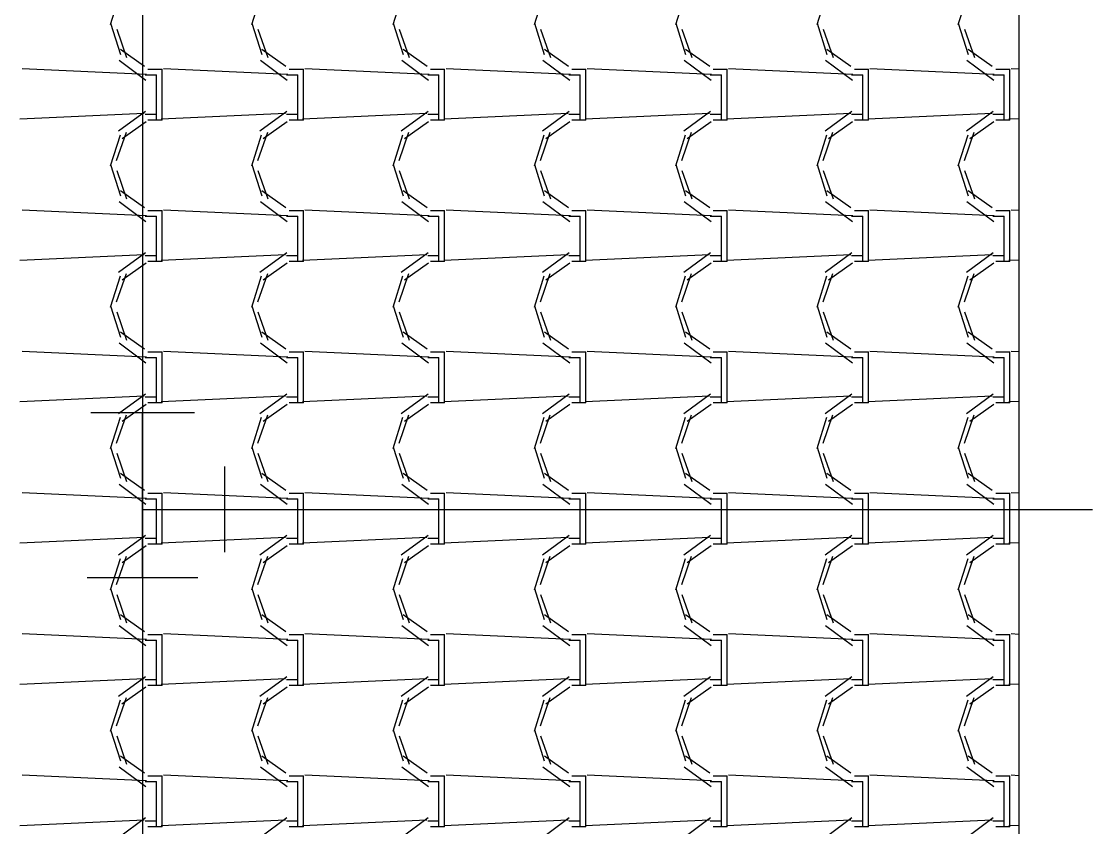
# Model space of a CAD drawing. Header units: millimetres. Extents: x -336 to -33, y -135 to 770.
# Drawn here: x -303.076 to -300.802, y 725.607 to 727.319 of the extents above; entities that cross this region are included whole.
import ezdxf

# ---------------------------------------------------------------- set-up
doc = ezdxf.new("R2010")
doc.units = ezdxf.units.MM
doc.header["$LTSCALE"] = 50
doc.header["$MEASUREMENT"] = 0
for name, color, linetype in [('-HIDRO', 8, 'CONTINUOUS'), ('AF', 5, 'CONTINUOUS'), ('CONEXÃO_HIDRÁULICA', 2, 'CONTINUOUS')]:
    doc.layers.add(name, color=color, linetype=linetype)

msp = doc.modelspace()

# ---------------------------------------------------------------- linework, layer by layer
at = {"layer": '-HIDRO', "linetype": 'Continuous'}
for p, q in [((-300.958, 732.8161), (-300.958, 719.1028)), ((-302.8666, 727.3774), (-302.8876, 727.3114)), ((-302.5666, 727.3774), (-302.5876, 727.3114)), ((-302.2666, 727.3774), (-302.2876, 727.3114)), ((-301.9666, 727.3774), (-301.9875, 727.3114)), ((-301.6665, 727.3774), (-301.6875, 727.3114)), ((-301.3665, 727.3774), (-301.3875, 727.3114)), ((-301.0665, 727.3774), (-301.0875, 727.3114)), ((-302.8868, 727.3146), (-302.8658, 727.2486)), ((-302.8737, 727.302), (-302.8527, 727.242)), ((-302.5868, 727.3146), (-302.5658, 727.2486)), ((-302.5737, 727.302), (-302.5527, 727.242)), ((-302.2868, 727.3146), (-302.2658, 727.2486)), ((-302.2737, 727.302), (-302.2527, 727.242)), ((-301.9868, 727.3146), (-301.9658, 727.2486)), ((-301.9737, 727.302), (-301.9527, 727.242)), ((-301.6868, 727.3146), (-301.6658, 727.2486)), ((-301.6737, 727.302), (-301.6527, 727.242)), ((-301.3868, 727.3146), (-301.3658, 727.2486)), ((-301.3737, 727.302), (-301.3527, 727.242)), ((-301.0868, 727.3146), (-301.0658, 727.2486)), ((-301.0737, 727.302), (-301.0527, 727.242)), ((-302.8657, 727.2593), (-302.8147, 727.2233)), ((-302.5657, 727.2593), (-302.5147, 727.2233)), ((-302.2657, 727.2593), (-302.2147, 727.2233)), ((-301.9657, 727.2593), (-301.9147, 727.2233)), ((-301.6657, 727.2593), (-301.6147, 727.2233)), ((-301.3657, 727.2593), (-301.3147, 727.2233)), ((-301.0657, 727.2593), (-301.0147, 727.2233)), ((-302.8686, 727.236), (-302.8116, 727.194)), ((-302.5686, 727.236), (-302.5116, 727.194)), ((-302.2686, 727.236), (-302.2116, 727.194)), ((-301.9686, 727.236), (-301.9116, 727.194)), ((-301.6686, 727.236), (-301.6116, 727.194)), ((-301.3686, 727.236), (-301.3116, 727.194)), ((-301.0686, 727.236), (-301.0116, 727.194)), ((-302.8105, 727.2061), (-303.0745, 727.2181)), ((-302.8134, 727.2049), (-302.7894, 727.2049)), ((-302.8074, 727.2169), (-302.7774, 727.2169)), ((-302.7894, 727.1209), (-302.7894, 727.2049)), ((-302.7774, 727.1209), (-302.7774, 727.2169)), ((-302.5105, 727.2061), (-302.7745, 727.2181)), ((-302.5134, 727.2049), (-302.4894, 727.2049)), ((-302.5074, 727.2169), (-302.4774, 727.2169)), ((-302.4894, 727.1209), (-302.4894, 727.2049)), ((-302.4774, 727.1209), (-302.4774, 727.2169)), ((-302.2105, 727.2061), (-302.4745, 727.2181)), ((-302.2134, 727.2049), (-302.1894, 727.2049)), ((-302.2074, 727.2169), (-302.1774, 727.2169)), ((-302.1894, 727.1209), (-302.1894, 727.2049)), ((-302.1774, 727.1209), (-302.1774, 727.2169)), ((-301.9105, 727.2061), (-302.1745, 727.2181)), ((-301.9134, 727.2049), (-301.8894, 727.2049)), ((-301.9074, 727.2169), (-301.8774, 727.2169)), ((-301.8894, 727.1209), (-301.8894, 727.2049)), ((-301.8774, 727.1209), (-301.8774, 727.2169)), ((-301.6105, 727.2061), (-301.8745, 727.2181)), ((-301.6134, 727.2049), (-301.5894, 727.2049)), ((-301.6074, 727.2169), (-301.5774, 727.2169)), ((-301.5894, 727.1209), (-301.5894, 727.2049)), ((-301.5774, 727.1209), (-301.5774, 727.2169)), ((-301.3105, 727.2061), (-301.5745, 727.2181)), ((-301.3134, 727.2049), (-301.2894, 727.2049)), ((-301.3074, 727.2169), (-301.2774, 727.2169)), ((-301.2894, 727.1209), (-301.2894, 727.2049)), ((-301.2774, 727.1209), (-301.2774, 727.2169)), ((-301.0105, 727.2061), (-301.2745, 727.2181)), ((-301.0134, 727.2049), (-300.9894, 727.2049)), ((-301.0074, 727.2169), (-300.9774, 727.2169)), ((-300.9894, 727.1209), (-300.9894, 727.2049)), ((-300.9774, 727.1209), (-300.9774, 727.2169)), ((-300.958, 727.2173), (-300.9745, 727.2181)), ((-302.8152, 727.1228), (-303.0792, 727.1108)), ((-302.8127, 727.1275), (-302.8697, 727.0855)), ((-302.7894, 727.1209), (-302.8134, 727.1209)), ((-302.7894, 727.1089), (-302.7894, 727.1209)), ((-302.5152, 727.1228), (-302.7792, 727.1108)), ((-302.7774, 727.1089), (-302.7774, 727.1209)), ((-302.5127, 727.1275), (-302.5697, 727.0855)), ((-302.4894, 727.1209), (-302.5134, 727.1209)), ((-302.4894, 727.1089), (-302.4894, 727.1209)), ((-302.2152, 727.1228), (-302.4792, 727.1108)), ((-302.4774, 727.1089), (-302.4774, 727.1209)), ((-302.2127, 727.1275), (-302.2697, 727.0855)), ((-302.1894, 727.1209), (-302.2134, 727.1209)), ((-302.1894, 727.1089), (-302.1894, 727.1209)), ((-301.9152, 727.1228), (-302.1792, 727.1108)), ((-302.1774, 727.1089), (-302.1774, 727.1209)), ((-301.9127, 727.1275), (-301.9697, 727.0855)), ((-301.8894, 727.1209), (-301.9134, 727.1209)), ((-301.8894, 727.1089), (-301.8894, 727.1209)), ((-301.6152, 727.1228), (-301.8792, 727.1108)), ((-301.8774, 727.1089), (-301.8774, 727.1209)), ((-301.6127, 727.1275), (-301.6697, 727.0855)), ((-301.5894, 727.1209), (-301.6134, 727.1209)), ((-301.5894, 727.1089), (-301.5894, 727.1209)), ((-301.3152, 727.1228), (-301.5792, 727.1108)), ((-301.5774, 727.1089), (-301.5774, 727.1209)), ((-301.3127, 727.1275), (-301.3697, 727.0855)), ((-301.2894, 727.1209), (-301.3134, 727.1209)), ((-301.2894, 727.1089), (-301.2894, 727.1209)), ((-301.0152, 727.1228), (-301.2792, 727.1108)), ((-301.2774, 727.1089), (-301.2774, 727.1209)), ((-301.0127, 727.1275), (-301.0697, 727.0855)), ((-300.9894, 727.1209), (-301.0134, 727.1209)), ((-300.9894, 727.1089), (-300.9894, 727.1209)), ((-300.958, 727.1118), (-300.9792, 727.1108)), ((-300.9774, 727.1089), (-300.9774, 727.1209)), ((-302.8114, 727.1054), (-302.8624, 727.0694)), ((-302.7774, 727.1089), (-302.8074, 727.1089)), ((-302.5114, 727.1054), (-302.5624, 727.0694)), ((-302.4774, 727.1089), (-302.5074, 727.1089)), ((-302.2114, 727.1054), (-302.2624, 727.0694)), ((-302.1774, 727.1089), (-302.2074, 727.1089)), ((-301.9114, 727.1054), (-301.9624, 727.0694)), ((-301.8774, 727.1089), (-301.9074, 727.1089)), ((-301.6114, 727.1054), (-301.6624, 727.0694)), ((-301.5774, 727.1089), (-301.6074, 727.1089)), ((-301.3115, 727.1054), (-301.3625, 727.0694)), ((-301.2774, 727.1089), (-301.3074, 727.1089)), ((-301.0115, 727.1054), (-301.0625, 727.0694)), ((-300.9774, 727.1089), (-301.0074, 727.1089)), ((-302.8666, 727.0774), (-302.8876, 727.0114)), ((-302.8538, 727.0824), (-302.8748, 727.0224)), ((-302.5666, 727.0774), (-302.5876, 727.0114)), ((-302.5538, 727.0824), (-302.5748, 727.0224)), ((-302.2666, 727.0774), (-302.2876, 727.0114)), ((-302.2538, 727.0825), (-302.2748, 727.0225)), ((-301.9666, 727.0774), (-301.9875, 727.0114)), ((-301.9538, 727.0825), (-301.9748, 727.0225)), ((-301.6665, 727.0774), (-301.6875, 727.0114)), ((-301.6537, 727.0825), (-301.6747, 727.0225)), ((-301.3665, 727.0774), (-301.3875, 727.0114)), ((-301.3537, 727.0825), (-301.3747, 727.0225)), ((-301.0665, 727.0774), (-301.0875, 727.0114)), ((-301.0537, 727.0825), (-301.0747, 727.0225)), ((-302.8868, 727.0146), (-302.8658, 726.9486)), ((-302.8737, 727.002), (-302.8527, 726.942)), ((-302.5868, 727.0146), (-302.5658, 726.9486)), ((-302.5737, 727.002), (-302.5527, 726.942)), ((-302.2868, 727.0146), (-302.2658, 726.9486)), ((-302.2737, 727.002), (-302.2527, 726.942)), ((-301.9868, 727.0146), (-301.9658, 726.9486)), ((-301.9737, 727.002), (-301.9527, 726.942)), ((-301.6868, 727.0146), (-301.6658, 726.9486)), ((-301.6737, 727.002), (-301.6527, 726.942)), ((-301.3868, 727.0146), (-301.3658, 726.9486)), ((-301.3737, 727.002), (-301.3527, 726.942)), ((-301.0868, 727.0146), (-301.0658, 726.9486)), ((-301.0737, 727.002), (-301.0527, 726.942)), ((-302.8657, 726.9593), (-302.8147, 726.9233)), ((-302.5657, 726.9593), (-302.5147, 726.9233)), ((-302.2657, 726.9593), (-302.2147, 726.9233)), ((-301.9657, 726.9593), (-301.9147, 726.9233)), ((-301.6657, 726.9593), (-301.6147, 726.9233)), ((-301.3657, 726.9593), (-301.3147, 726.9233)), ((-301.0657, 726.9593), (-301.0147, 726.9233)), ((-302.8686, 726.936), (-302.8116, 726.894)), ((-302.5686, 726.936), (-302.5116, 726.894)), ((-302.2686, 726.936), (-302.2116, 726.894)), ((-301.9686, 726.936), (-301.9116, 726.894)), ((-301.6686, 726.936), (-301.6116, 726.894)), ((-301.3686, 726.936), (-301.3116, 726.894)), ((-301.0686, 726.936), (-301.0116, 726.894)), ((-302.8105, 726.9061), (-303.0745, 726.9181)), ((-302.8074, 726.9169), (-302.7774, 726.9169)), ((-302.7774, 726.8209), (-302.7774, 726.9169)), ((-302.5105, 726.9061), (-302.7745, 726.9181)), ((-302.5074, 726.9169), (-302.4774, 726.9169)), ((-302.4774, 726.8209), (-302.4774, 726.9169)), ((-302.2105, 726.9061), (-302.4745, 726.9181)), ((-302.2074, 726.9169), (-302.1774, 726.9169)), ((-302.1774, 726.8209), (-302.1774, 726.9169)), ((-301.9105, 726.9061), (-302.1745, 726.9181)), ((-301.9074, 726.9169), (-301.8774, 726.9169)), ((-301.8774, 726.8209), (-301.8774, 726.9169)), ((-301.6105, 726.9061), (-301.8745, 726.9181)), ((-301.6074, 726.9169), (-301.5774, 726.9169)), ((-301.5774, 726.8209), (-301.5774, 726.9169)), ((-301.3105, 726.9061), (-301.5745, 726.9181)), ((-301.3074, 726.9169), (-301.2774, 726.9169)), ((-301.2774, 726.8209), (-301.2774, 726.9169)), ((-301.0105, 726.9061), (-301.2745, 726.9181)), ((-301.0074, 726.9169), (-300.9774, 726.9169)), ((-300.9774, 726.8209), (-300.9774, 726.9169)), ((-300.958, 726.9173), (-300.9745, 726.9181)), ((-302.8134, 726.9049), (-302.7894, 726.9049)), ((-302.7894, 726.8209), (-302.7894, 726.9049)), ((-302.5134, 726.9049), (-302.4894, 726.9049)), ((-302.4894, 726.8209), (-302.4894, 726.9049)), ((-302.2134, 726.9049), (-302.1894, 726.9049)), ((-302.1894, 726.8209), (-302.1894, 726.9049)), ((-301.9134, 726.9049), (-301.8894, 726.9049)), ((-301.8894, 726.8209), (-301.8894, 726.9049)), ((-301.6134, 726.9049), (-301.5894, 726.9049)), ((-301.5894, 726.8209), (-301.5894, 726.9049)), ((-301.3134, 726.9049), (-301.2894, 726.9049)), ((-301.2894, 726.8209), (-301.2894, 726.9049)), ((-301.0134, 726.9049), (-300.9894, 726.9049)), ((-300.9894, 726.8209), (-300.9894, 726.9049)), ((-302.8152, 726.8228), (-303.0792, 726.8108)), ((-302.8127, 726.8275), (-302.8697, 726.7855)), ((-302.7894, 726.8209), (-302.8134, 726.8209)), ((-302.7894, 726.8089), (-302.7894, 726.8209)), ((-302.5152, 726.8228), (-302.7792, 726.8108)), ((-302.7774, 726.8089), (-302.7774, 726.8209)), ((-302.5127, 726.8275), (-302.5697, 726.7855)), ((-302.4894, 726.8209), (-302.5134, 726.8209)), ((-302.4894, 726.8089), (-302.4894, 726.8209)), ((-302.2152, 726.8228), (-302.4792, 726.8108)), ((-302.4774, 726.8089), (-302.4774, 726.8209)), ((-302.2127, 726.8275), (-302.2697, 726.7855)), ((-302.1894, 726.8209), (-302.2134, 726.8209)), ((-302.1894, 726.8089), (-302.1894, 726.8209)), ((-301.9152, 726.8228), (-302.1792, 726.8108)), ((-302.1774, 726.8089), (-302.1774, 726.8209)), ((-301.9127, 726.8275), (-301.9697, 726.7855)), ((-301.8894, 726.8209), (-301.9134, 726.8209)), ((-301.8894, 726.8089), (-301.8894, 726.8209)), ((-301.6152, 726.8228), (-301.8792, 726.8108)), ((-301.8774, 726.8089), (-301.8774, 726.8209)), ((-301.6127, 726.8275), (-301.6697, 726.7855)), ((-301.5894, 726.8209), (-301.6134, 726.8209)), ((-301.5894, 726.8089), (-301.5894, 726.8209)), ((-301.3152, 726.8228), (-301.5792, 726.8108)), ((-301.5774, 726.8089), (-301.5774, 726.8209)), ((-301.3127, 726.8275), (-301.3697, 726.7855)), ((-301.2894, 726.8209), (-301.3134, 726.8209)), ((-301.2894, 726.8089), (-301.2894, 726.8209)), ((-301.0152, 726.8228), (-301.2792, 726.8108)), ((-301.2774, 726.8089), (-301.2774, 726.8209)), ((-301.0127, 726.8275), (-301.0697, 726.7855)), ((-300.9894, 726.8209), (-301.0134, 726.8209)), ((-300.9894, 726.8089), (-300.9894, 726.8209)), ((-300.9774, 726.8089), (-300.9774, 726.8209)), ((-302.8114, 726.8054), (-302.8624, 726.7694)), ((-302.7774, 726.8089), (-302.8074, 726.8089)), ((-302.5114, 726.8054), (-302.5624, 726.7694)), ((-302.4774, 726.8089), (-302.5074, 726.8089)), ((-302.2114, 726.8054), (-302.2624, 726.7694)), ((-302.1774, 726.8089), (-302.2074, 726.8089)), ((-301.9115, 726.8054), (-301.9625, 726.7694)), ((-301.8774, 726.8089), (-301.9074, 726.8089)), ((-301.6115, 726.8054), (-301.6625, 726.7694)), ((-301.5774, 726.8089), (-301.6074, 726.8089)), ((-301.3115, 726.8054), (-301.3625, 726.7694)), ((-301.2774, 726.8089), (-301.3074, 726.8089)), ((-301.0115, 726.8054), (-301.0625, 726.7694)), ((-300.9774, 726.8089), (-301.0074, 726.8089)), ((-300.958, 726.8118), (-300.9792, 726.8108)), ((-302.8666, 726.7774), (-302.8876, 726.7114)), ((-302.8538, 726.7824), (-302.8748, 726.7224)), ((-302.5666, 726.7774), (-302.5876, 726.7114)), ((-302.5538, 726.7824), (-302.5748, 726.7224)), ((-302.2666, 726.7774), (-302.2876, 726.7114)), ((-302.2538, 726.7825), (-302.2748, 726.7225)), ((-301.9666, 726.7774), (-301.9875, 726.7114)), ((-301.9538, 726.7825), (-301.9748, 726.7225)), ((-301.6665, 726.7774), (-301.6875, 726.7114)), ((-301.6537, 726.7825), (-301.6747, 726.7225)), ((-301.3665, 726.7774), (-301.3875, 726.7114)), ((-301.3537, 726.7825), (-301.3747, 726.7225)), ((-301.0665, 726.7774), (-301.0875, 726.7114)), ((-301.0537, 726.7825), (-301.0747, 726.7225)), ((-302.8868, 726.7146), (-302.8658, 726.6486)), ((-302.8737, 726.702), (-302.8527, 726.642)), ((-302.5868, 726.7146), (-302.5658, 726.6486)), ((-302.5737, 726.702), (-302.5527, 726.642)), ((-302.2868, 726.7146), (-302.2658, 726.6486)), ((-302.2737, 726.702), (-302.2527, 726.642)), ((-301.9868, 726.7146), (-301.9658, 726.6486)), ((-301.9737, 726.702), (-301.9527, 726.642)), ((-301.6868, 726.7146), (-301.6658, 726.6486)), ((-301.6737, 726.702), (-301.6527, 726.642)), ((-301.3868, 726.7146), (-301.3658, 726.6486)), ((-301.3737, 726.702), (-301.3527, 726.642)), ((-301.0868, 726.7146), (-301.0658, 726.6486)), ((-301.0737, 726.702), (-301.0527, 726.642)), ((-302.8657, 726.6593), (-302.8147, 726.6233)), ((-302.5657, 726.6593), (-302.5147, 726.6233)), ((-302.2657, 726.6593), (-302.2147, 726.6233)), ((-301.9657, 726.6593), (-301.9147, 726.6233)), ((-301.6657, 726.6593), (-301.6147, 726.6233)), ((-301.3657, 726.6593), (-301.3147, 726.6233)), ((-301.0657, 726.6593), (-301.0147, 726.6233)), ((-302.8686, 726.636), (-302.8116, 726.594)), ((-302.5686, 726.636), (-302.5116, 726.594)), ((-302.2686, 726.636), (-302.2116, 726.594)), ((-301.9686, 726.636), (-301.9116, 726.594)), ((-301.6686, 726.636), (-301.6116, 726.594)), ((-301.3686, 726.636), (-301.3116, 726.594)), ((-301.0686, 726.636), (-301.0116, 726.594)), ((-302.8105, 726.6061), (-303.0745, 726.6181)), ((-302.8074, 726.6169), (-302.7774, 726.6169)), ((-302.7774, 726.5209), (-302.7774, 726.6169)), ((-302.5105, 726.6061), (-302.7745, 726.6181)), ((-302.5074, 726.6169), (-302.4774, 726.6169)), ((-302.4774, 726.5209), (-302.4774, 726.6169)), ((-302.2105, 726.6061), (-302.4745, 726.6181)), ((-302.2074, 726.6169), (-302.1774, 726.6169)), ((-302.1774, 726.5209), (-302.1774, 726.6169)), ((-301.9105, 726.6061), (-302.1745, 726.6181)), ((-301.9074, 726.6169), (-301.8774, 726.6169)), ((-301.8774, 726.5209), (-301.8774, 726.6169)), ((-301.6105, 726.6061), (-301.8745, 726.6181)), ((-301.6074, 726.6169), (-301.5774, 726.6169)), ((-301.5774, 726.5209), (-301.5774, 726.6169)), ((-301.3105, 726.6061), (-301.5745, 726.6181)), ((-301.3074, 726.6169), (-301.2774, 726.6169)), ((-301.2774, 726.5209), (-301.2774, 726.6169)), ((-301.0105, 726.6061), (-301.2745, 726.6181)), ((-301.0074, 726.6169), (-300.9774, 726.6169)), ((-300.9774, 726.5209), (-300.9774, 726.6169)), ((-300.958, 726.6173), (-300.9745, 726.6181)), ((-302.8134, 726.6049), (-302.7894, 726.6049)), ((-302.7894, 726.5209), (-302.7894, 726.6049)), ((-302.5134, 726.6049), (-302.4894, 726.6049)), ((-302.4894, 726.5209), (-302.4894, 726.6049)), ((-302.2134, 726.6049), (-302.1894, 726.6049)), ((-302.1894, 726.5209), (-302.1894, 726.6049)), ((-301.9134, 726.6049), (-301.8894, 726.6049)), ((-301.8894, 726.5209), (-301.8894, 726.6049)), ((-301.6134, 726.6049), (-301.5894, 726.6049)), ((-301.5894, 726.5209), (-301.5894, 726.6049)), ((-301.3134, 726.6049), (-301.2894, 726.6049)), ((-301.2894, 726.5209), (-301.2894, 726.6049)), ((-301.0134, 726.6049), (-300.9894, 726.6049)), ((-300.9894, 726.5209), (-300.9894, 726.6049)), ((-302.8152, 726.5228), (-303.0792, 726.5108)), ((-302.8127, 726.5275), (-302.8697, 726.4855)), ((-302.7894, 726.5209), (-302.8134, 726.5209)), ((-302.7894, 726.5089), (-302.7894, 726.5209)), ((-302.5152, 726.5228), (-302.7792, 726.5108)), ((-302.7774, 726.5089), (-302.7774, 726.5209)), ((-302.5127, 726.5275), (-302.5697, 726.4855)), ((-302.4894, 726.5209), (-302.5134, 726.5209)), ((-302.4894, 726.5089), (-302.4894, 726.5209)), ((-302.2152, 726.5228), (-302.4792, 726.5108)), ((-302.4774, 726.5089), (-302.4774, 726.5209)), ((-302.2127, 726.5275), (-302.2697, 726.4855)), ((-302.1894, 726.5209), (-302.2134, 726.5209)), ((-302.1894, 726.5089), (-302.1894, 726.5209)), ((-301.9152, 726.5228), (-302.1792, 726.5108)), ((-302.1774, 726.5089), (-302.1774, 726.5209)), ((-301.9127, 726.5275), (-301.9697, 726.4855)), ((-301.8894, 726.5209), (-301.9134, 726.5209)), ((-301.8894, 726.5089), (-301.8894, 726.5209)), ((-301.6152, 726.5228), (-301.8792, 726.5108)), ((-301.8774, 726.5089), (-301.8774, 726.5209)), ((-301.6127, 726.5275), (-301.6697, 726.4855)), ((-301.5894, 726.5209), (-301.6134, 726.5209)), ((-301.5894, 726.5089), (-301.5894, 726.5209)), ((-301.3152, 726.5228), (-301.5792, 726.5108)), ((-301.5774, 726.5089), (-301.5774, 726.5209)), ((-301.3127, 726.5275), (-301.3697, 726.4855)), ((-301.2894, 726.5209), (-301.3134, 726.5209)), ((-301.2894, 726.5089), (-301.2894, 726.5209)), ((-301.0152, 726.5228), (-301.2792, 726.5108)), ((-301.2774, 726.5089), (-301.2774, 726.5209)), ((-301.0127, 726.5275), (-301.0697, 726.4855)), ((-300.9894, 726.5209), (-301.0134, 726.5209)), ((-300.9894, 726.5089), (-300.9894, 726.5209)), ((-300.9774, 726.5089), (-300.9774, 726.5209)), ((-302.8114, 726.5054), (-302.8624, 726.4694)), ((-302.7774, 726.5089), (-302.8074, 726.5089)), ((-302.5114, 726.5054), (-302.5624, 726.4694)), ((-302.4774, 726.5089), (-302.5074, 726.5089)), ((-302.2115, 726.5054), (-302.2625, 726.4694)), ((-302.1774, 726.5089), (-302.2074, 726.5089)), ((-301.9115, 726.5054), (-301.9625, 726.4694)), ((-301.8774, 726.5089), (-301.9074, 726.5089)), ((-301.6115, 726.5054), (-301.6625, 726.4694)), ((-301.5774, 726.5089), (-301.6074, 726.5089)), ((-301.3115, 726.5054), (-301.3625, 726.4694)), ((-301.2774, 726.5089), (-301.3074, 726.5089)), ((-301.0115, 726.5054), (-301.0625, 726.4694)), ((-300.9774, 726.5089), (-301.0074, 726.5089)), ((-300.958, 726.5118), (-300.9792, 726.5108)), ((-302.8666, 726.4774), (-302.8876, 726.4114)), ((-302.8538, 726.4824), (-302.8748, 726.4224)), ((-302.5666, 726.4774), (-302.5876, 726.4114)), ((-302.5538, 726.4825), (-302.5748, 726.4225)), ((-302.2666, 726.4774), (-302.2876, 726.4114)), ((-302.2538, 726.4825), (-302.2748, 726.4225)), ((-301.9666, 726.4774), (-301.9875, 726.4114)), ((-301.9538, 726.4825), (-301.9748, 726.4225)), ((-301.6665, 726.4774), (-301.6875, 726.4114)), ((-301.6537, 726.4825), (-301.6747, 726.4225)), ((-301.3665, 726.4774), (-301.3875, 726.4114)), ((-301.3537, 726.4825), (-301.3747, 726.4225)), ((-301.0665, 726.4774), (-301.0875, 726.4114)), ((-301.0537, 726.4825), (-301.0747, 726.4225)), ((-302.8868, 726.4146), (-302.8658, 726.3486)), ((-302.5868, 726.4146), (-302.5658, 726.3486)), ((-302.2868, 726.4146), (-302.2658, 726.3486)), ((-301.9868, 726.4146), (-301.9658, 726.3486)), ((-301.6868, 726.4146), (-301.6658, 726.3486)), ((-301.3868, 726.4146), (-301.3658, 726.3486)), ((-301.0868, 726.4146), (-301.0658, 726.3486)), ((-302.8737, 726.402), (-302.8527, 726.342)), ((-302.5737, 726.402), (-302.5527, 726.342)), ((-302.2737, 726.402), (-302.2527, 726.342)), ((-301.9737, 726.402), (-301.9527, 726.342)), ((-301.6737, 726.402), (-301.6527, 726.342)), ((-301.3737, 726.402), (-301.3527, 726.342)), ((-301.0737, 726.402), (-301.0527, 726.342)), ((-302.8656, 726.3593), (-302.8146, 726.3233)), ((-302.5657, 726.3593), (-302.5147, 726.3233)), ((-302.2657, 726.3593), (-302.2147, 726.3233)), ((-301.9657, 726.3593), (-301.9147, 726.3233)), ((-301.6657, 726.3593), (-301.6147, 726.3233)), ((-301.3657, 726.3593), (-301.3147, 726.3233)), ((-301.0657, 726.3593), (-301.0147, 726.3233)), ((-302.8105, 726.3061), (-303.0745, 726.3181)), ((-302.8686, 726.336), (-302.8116, 726.294)), ((-302.8074, 726.3169), (-302.7774, 726.3169)), ((-302.7774, 726.2209), (-302.7774, 726.3169)), ((-302.5105, 726.3061), (-302.7745, 726.3181)), ((-302.5686, 726.336), (-302.5116, 726.294)), ((-302.5074, 726.3169), (-302.4774, 726.3169)), ((-302.4774, 726.2209), (-302.4774, 726.3169)), ((-302.2105, 726.3061), (-302.4745, 726.3181)), ((-302.2686, 726.336), (-302.2116, 726.294)), ((-302.2074, 726.3169), (-302.1774, 726.3169)), ((-302.1774, 726.2209), (-302.1774, 726.3169)), ((-301.9105, 726.3061), (-302.1745, 726.3181)), ((-301.9686, 726.336), (-301.9116, 726.294)), ((-301.9074, 726.3169), (-301.8774, 726.3169)), ((-301.8774, 726.2209), (-301.8774, 726.3169)), ((-301.6105, 726.3061), (-301.8745, 726.3181)), ((-301.6686, 726.336), (-301.6116, 726.294)), ((-301.6074, 726.3169), (-301.5774, 726.3169)), ((-301.5774, 726.2209), (-301.5774, 726.3169)), ((-301.3105, 726.3061), (-301.5745, 726.3181)), ((-301.3686, 726.336), (-301.3116, 726.294)), ((-301.3074, 726.3169), (-301.2774, 726.3169)), ((-301.2774, 726.2209), (-301.2774, 726.3169)), ((-301.0105, 726.3061), (-301.2745, 726.3181)), ((-301.0686, 726.336), (-301.0116, 726.294)), ((-301.0074, 726.3169), (-300.9774, 726.3169)), ((-300.9774, 726.2209), (-300.9774, 726.3169)), ((-300.958, 726.3173), (-300.9745, 726.3181)), ((-302.8134, 726.3049), (-302.7894, 726.3049)), ((-302.7894, 726.2209), (-302.7894, 726.3049)), ((-302.5134, 726.3049), (-302.4894, 726.3049)), ((-302.4894, 726.2209), (-302.4894, 726.3049)), ((-302.2134, 726.3049), (-302.1894, 726.3049)), ((-302.1894, 726.2209), (-302.1894, 726.3049)), ((-301.9134, 726.3049), (-301.8894, 726.3049)), ((-301.8894, 726.2209), (-301.8894, 726.3049)), ((-301.6134, 726.3049), (-301.5894, 726.3049)), ((-301.5894, 726.2209), (-301.5894, 726.3049)), ((-301.3134, 726.3049), (-301.2894, 726.3049)), ((-301.2894, 726.2209), (-301.2894, 726.3049)), ((-301.0134, 726.3049), (-300.9894, 726.3049)), ((-300.9894, 726.2209), (-300.9894, 726.3049)), ((-302.8127, 726.2275), (-302.8697, 726.1855)), ((-302.5127, 726.2275), (-302.5697, 726.1855)), ((-302.2127, 726.2275), (-302.2697, 726.1855)), ((-301.9127, 726.2275), (-301.9697, 726.1855)), ((-301.6127, 726.2275), (-301.6697, 726.1855)), ((-301.3127, 726.2275), (-301.3697, 726.1855)), ((-301.0127, 726.2275), (-301.0697, 726.1855)), ((-302.8152, 726.2228), (-303.0792, 726.2108)), ((-302.8114, 726.2054), (-302.8624, 726.1694)), ((-302.7894, 726.2209), (-302.8134, 726.2209)), ((-302.7774, 726.2089), (-302.8074, 726.2089)), ((-302.7894, 726.2089), (-302.7894, 726.2209)), ((-302.5152, 726.2228), (-302.7792, 726.2108)), ((-302.7774, 726.2089), (-302.7774, 726.2209)), ((-302.5115, 726.2054), (-302.5625, 726.1694)), ((-302.4894, 726.2209), (-302.5134, 726.2209)), ((-302.4774, 726.2089), (-302.5074, 726.2089)), ((-302.4894, 726.2089), (-302.4894, 726.2209)), ((-302.2152, 726.2228), (-302.4792, 726.2108)), ((-302.4774, 726.2089), (-302.4774, 726.2209)), ((-302.2115, 726.2054), (-302.2625, 726.1694)), ((-302.1894, 726.2209), (-302.2134, 726.2209)), ((-302.1774, 726.2089), (-302.2074, 726.2089)), ((-302.1894, 726.2089), (-302.1894, 726.2209)), ((-301.9152, 726.2228), (-302.1792, 726.2108)), ((-302.1774, 726.2089), (-302.1774, 726.2209)), ((-301.9115, 726.2054), (-301.9625, 726.1694)), ((-301.8894, 726.2209), (-301.9134, 726.2209)), ((-301.8774, 726.2089), (-301.9074, 726.2089)), ((-301.8894, 726.2089), (-301.8894, 726.2209)), ((-301.6152, 726.2228), (-301.8792, 726.2108)), ((-301.8774, 726.2089), (-301.8774, 726.2209)), ((-301.6115, 726.2054), (-301.6625, 726.1694)), ((-301.5894, 726.2209), (-301.6134, 726.2209)), ((-301.5774, 726.2089), (-301.6074, 726.2089)), ((-301.5894, 726.2089), (-301.5894, 726.2209)), ((-301.3152, 726.2228), (-301.5792, 726.2108)), ((-301.5774, 726.2089), (-301.5774, 726.2209)), ((-301.3115, 726.2054), (-301.3625, 726.1694)), ((-301.2894, 726.2209), (-301.3134, 726.2209)), ((-301.2774, 726.2089), (-301.3074, 726.2089)), ((-301.2894, 726.2089), (-301.2894, 726.2209)), ((-301.0152, 726.2228), (-301.2792, 726.2108)), ((-301.2774, 726.2089), (-301.2774, 726.2209)), ((-301.0115, 726.2054), (-301.0625, 726.1694)), ((-300.9894, 726.2209), (-301.0134, 726.2209)), ((-300.9774, 726.2089), (-301.0074, 726.2089)), ((-300.9894, 726.2089), (-300.9894, 726.2209)), ((-300.958, 726.2118), (-300.9792, 726.2108)), ((-300.9774, 726.2089), (-300.9774, 726.2209)), ((-302.8538, 726.1824), (-302.8748, 726.1224)), ((-302.5538, 726.1825), (-302.5748, 726.1225)), ((-302.2538, 726.1825), (-302.2748, 726.1225)), ((-301.9538, 726.1825), (-301.9748, 726.1225)), ((-301.6537, 726.1825), (-301.6747, 726.1225)), ((-301.3537, 726.1825), (-301.3747, 726.1225)), ((-301.0537, 726.1825), (-301.0747, 726.1225)), ((-302.8666, 726.1774), (-302.8876, 726.1114)), ((-302.5666, 726.1774), (-302.5876, 726.1114)), ((-302.2666, 726.1774), (-302.2876, 726.1114)), ((-301.9666, 726.1774), (-301.9875, 726.1114)), ((-301.6665, 726.1774), (-301.6875, 726.1114)), ((-301.3665, 726.1774), (-301.3875, 726.1114)), ((-301.0665, 726.1774), (-301.0875, 726.1114)), ((-302.8868, 726.1146), (-302.8658, 726.0486)), ((-302.5868, 726.1146), (-302.5658, 726.0486)), ((-302.2868, 726.1146), (-302.2658, 726.0486)), ((-301.9868, 726.1146), (-301.9658, 726.0486)), ((-301.6868, 726.1146), (-301.6658, 726.0486)), ((-301.3868, 726.1146), (-301.3658, 726.0486)), ((-301.0868, 726.1146), (-301.0658, 726.0486)), ((-302.8737, 726.102), (-302.8527, 726.042)), ((-302.5737, 726.102), (-302.5527, 726.042)), ((-302.2737, 726.102), (-302.2527, 726.042)), ((-301.9737, 726.102), (-301.9527, 726.042)), ((-301.6737, 726.102), (-301.6527, 726.042)), ((-301.3737, 726.102), (-301.3527, 726.042)), ((-301.0737, 726.102), (-301.0527, 726.042)), ((-302.8656, 726.0593), (-302.8146, 726.0233)), ((-302.5656, 726.0593), (-302.5146, 726.0233)), ((-302.2657, 726.0593), (-302.2146, 726.0233)), ((-301.9657, 726.0593), (-301.9147, 726.0233)), ((-301.6657, 726.0593), (-301.6147, 726.0233)), ((-301.3657, 726.0593), (-301.3147, 726.0233)), ((-301.0657, 726.0593), (-301.0147, 726.0233)), ((-302.8686, 726.036), (-302.8116, 725.994)), ((-302.5686, 726.036), (-302.5116, 725.994)), ((-302.2686, 726.036), (-302.2116, 725.994)), ((-301.9686, 726.036), (-301.9116, 725.994)), ((-301.6686, 726.036), (-301.6116, 725.994)), ((-301.3686, 726.036), (-301.3116, 725.994)), ((-301.0686, 726.036), (-301.0116, 725.994)), ((-302.8105, 726.0061), (-303.0745, 726.0181)), ((-302.8134, 726.0049), (-302.7894, 726.0049)), ((-302.8074, 726.0169), (-302.7774, 726.0169)), ((-302.7894, 725.9209), (-302.7894, 726.0049)), ((-302.7774, 725.9209), (-302.7774, 726.0169)), ((-302.5105, 726.0061), (-302.7745, 726.0181)), ((-302.5134, 726.0049), (-302.4894, 726.0049)), ((-302.5074, 726.0169), (-302.4774, 726.0169)), ((-302.4894, 725.9209), (-302.4894, 726.0049)), ((-302.4774, 725.9209), (-302.4774, 726.0169)), ((-302.2105, 726.0061), (-302.4745, 726.0181)), ((-302.2134, 726.0049), (-302.1894, 726.0049)), ((-302.2074, 726.0169), (-302.1774, 726.0169)), ((-302.1894, 725.9209), (-302.1894, 726.0049)), ((-302.1774, 725.9209), (-302.1774, 726.0169)), ((-301.9105, 726.0061), (-302.1745, 726.0181)), ((-301.9134, 726.0049), (-301.8894, 726.0049)), ((-301.9074, 726.0169), (-301.8774, 726.0169)), ((-301.8894, 725.9209), (-301.8894, 726.0049)), ((-301.8774, 725.9209), (-301.8774, 726.0169)), ((-301.6105, 726.0061), (-301.8745, 726.0181)), ((-301.6134, 726.0049), (-301.5894, 726.0049)), ((-301.6074, 726.0169), (-301.5774, 726.0169)), ((-301.5894, 725.9209), (-301.5894, 726.0049)), ((-301.5774, 725.9209), (-301.5774, 726.0169)), ((-301.3105, 726.0061), (-301.5745, 726.0181)), ((-301.3134, 726.0049), (-301.2894, 726.0049)), ((-301.3074, 726.0169), (-301.2774, 726.0169)), ((-301.2894, 725.9209), (-301.2894, 726.0049)), ((-301.2774, 725.9209), (-301.2774, 726.0169)), ((-301.0105, 726.0061), (-301.2745, 726.0181)), ((-301.0134, 726.0049), (-300.9894, 726.0049)), ((-301.0074, 726.0169), (-300.9774, 726.0169)), ((-300.9894, 725.9209), (-300.9894, 726.0049)), ((-300.9774, 725.9209), (-300.9774, 726.0169)), ((-300.958, 726.0173), (-300.9745, 726.0181)), ((-302.8152, 725.9228), (-303.0792, 725.9108)), ((-302.8127, 725.9275), (-302.8697, 725.8855)), ((-302.8115, 725.9054), (-302.8625, 725.8694)), ((-302.7894, 725.9209), (-302.8134, 725.9209)), ((-302.7774, 725.9089), (-302.8074, 725.9089)), ((-302.7894, 725.9089), (-302.7894, 725.9209)), ((-302.5152, 725.9228), (-302.7792, 725.9108)), ((-302.7774, 725.9089), (-302.7774, 725.9209)), ((-302.5127, 725.9275), (-302.5697, 725.8855)), ((-302.5115, 725.9054), (-302.5625, 725.8694)), ((-302.4894, 725.9209), (-302.5134, 725.9209)), ((-302.4774, 725.9089), (-302.5074, 725.9089)), ((-302.4894, 725.9089), (-302.4894, 725.9209)), ((-302.2152, 725.9228), (-302.4792, 725.9108)), ((-302.4774, 725.9089), (-302.4774, 725.9209)), ((-302.2127, 725.9275), (-302.2697, 725.8855)), ((-302.2115, 725.9054), (-302.2625, 725.8694)), ((-302.1894, 725.9209), (-302.2134, 725.9209)), ((-302.1774, 725.9089), (-302.2074, 725.9089)), ((-302.1894, 725.9089), (-302.1894, 725.9209)), ((-301.9152, 725.9228), (-302.1792, 725.9108)), ((-302.1774, 725.9089), (-302.1774, 725.9209)), ((-301.9127, 725.9275), (-301.9697, 725.8855)), ((-301.9115, 725.9054), (-301.9625, 725.8694)), ((-301.8894, 725.9209), (-301.9134, 725.9209)), ((-301.8774, 725.9089), (-301.9074, 725.9089)), ((-301.8894, 725.9089), (-301.8894, 725.9209)), ((-301.6152, 725.9228), (-301.8792, 725.9108)), ((-301.8774, 725.9089), (-301.8774, 725.9209)), ((-301.6127, 725.9275), (-301.6697, 725.8855)), ((-301.6115, 725.9054), (-301.6625, 725.8694)), ((-301.5894, 725.9209), (-301.6134, 725.9209)), ((-301.5774, 725.9089), (-301.6074, 725.9089)), ((-301.5894, 725.9089), (-301.5894, 725.9209)), ((-301.3152, 725.9228), (-301.5792, 725.9108)), ((-301.5774, 725.9089), (-301.5774, 725.9209)), ((-301.3127, 725.9275), (-301.3697, 725.8855)), ((-301.3115, 725.9054), (-301.3625, 725.8694)), ((-301.2894, 725.9209), (-301.3134, 725.9209)), ((-301.2774, 725.9089), (-301.3074, 725.9089)), ((-301.2894, 725.9089), (-301.2894, 725.9209)), ((-301.0152, 725.9228), (-301.2792, 725.9108)), ((-301.2774, 725.9089), (-301.2774, 725.9209)), ((-301.0127, 725.9275), (-301.0697, 725.8855)), ((-301.0115, 725.9054), (-301.0625, 725.8694)), ((-300.9894, 725.9209), (-301.0134, 725.9209)), ((-300.9774, 725.9089), (-301.0074, 725.9089)), ((-300.9894, 725.9089), (-300.9894, 725.9209)), ((-300.958, 725.9118), (-300.9792, 725.9108)), ((-300.9774, 725.9089), (-300.9774, 725.9209)), ((-302.8666, 725.8774), (-302.8876, 725.8114)), ((-302.8538, 725.8824), (-302.8748, 725.8224)), ((-302.5666, 725.8774), (-302.5876, 725.8114)), ((-302.5538, 725.8825), (-302.5748, 725.8225)), ((-302.2666, 725.8774), (-302.2876, 725.8114)), ((-302.2538, 725.8825), (-302.2748, 725.8225)), ((-301.9666, 725.8774), (-301.9875, 725.8114)), ((-301.9538, 725.8825), (-301.9748, 725.8225)), ((-301.6665, 725.8774), (-301.6875, 725.8114)), ((-301.6537, 725.8825), (-301.6747, 725.8225)), ((-301.3665, 725.8774), (-301.3875, 725.8114)), ((-301.3537, 725.8825), (-301.3747, 725.8225)), ((-301.0665, 725.8774), (-301.0875, 725.8114)), ((-301.0537, 725.8825), (-301.0747, 725.8225)), ((-302.8868, 725.8146), (-302.8658, 725.7486)), ((-302.5868, 725.8146), (-302.5658, 725.7486)), ((-302.2868, 725.8146), (-302.2658, 725.7486)), ((-301.9868, 725.8146), (-301.9658, 725.7486)), ((-301.6868, 725.8146), (-301.6658, 725.7486)), ((-301.3868, 725.8146), (-301.3658, 725.7486)), ((-301.0868, 725.8146), (-301.0658, 725.7486)), ((-302.8737, 725.802), (-302.8527, 725.742)), ((-302.5737, 725.802), (-302.5527, 725.742)), ((-302.2737, 725.802), (-302.2527, 725.742)), ((-301.9737, 725.802), (-301.9527, 725.742)), ((-301.6737, 725.802), (-301.6527, 725.742)), ((-301.3737, 725.802), (-301.3527, 725.742)), ((-301.0737, 725.802), (-301.0527, 725.742)), ((-302.8656, 725.7593), (-302.8146, 725.7233)), ((-302.5656, 725.7593), (-302.5146, 725.7233)), ((-302.2656, 725.7593), (-302.2146, 725.7233)), ((-301.9656, 725.7593), (-301.9146, 725.7233)), ((-301.6657, 725.7593), (-301.6147, 725.7233)), ((-301.3657, 725.7593), (-301.3147, 725.7233)), ((-301.0657, 725.7593), (-301.0147, 725.7233)), ((-302.8686, 725.736), (-302.8116, 725.694)), ((-302.5686, 725.736), (-302.5116, 725.694)), ((-302.2686, 725.736), (-302.2116, 725.694)), ((-301.9686, 725.736), (-301.9116, 725.694)), ((-301.6686, 725.736), (-301.6116, 725.694)), ((-301.3686, 725.736), (-301.3116, 725.694)), ((-301.0686, 725.736), (-301.0116, 725.694)), ((-302.8105, 725.7061), (-303.0745, 725.7181)), ((-302.8134, 725.7049), (-302.7894, 725.7049)), ((-302.8074, 725.7169), (-302.7774, 725.7169)), ((-302.7894, 725.6209), (-302.7894, 725.7049)), ((-302.7774, 725.6209), (-302.7774, 725.7169)), ((-302.5105, 725.7061), (-302.7745, 725.7181)), ((-302.5134, 725.7049), (-302.4894, 725.7049)), ((-302.5074, 725.7169), (-302.4774, 725.7169)), ((-302.4894, 725.6209), (-302.4894, 725.7049)), ((-302.4774, 725.6209), (-302.4774, 725.7169)), ((-302.2105, 725.7061), (-302.4745, 725.7181)), ((-302.2134, 725.7049), (-302.1894, 725.7049)), ((-302.2074, 725.7169), (-302.1774, 725.7169)), ((-302.1894, 725.6209), (-302.1894, 725.7049)), ((-302.1774, 725.6209), (-302.1774, 725.7169)), ((-301.9105, 725.7061), (-302.1745, 725.7181)), ((-301.9134, 725.7049), (-301.8894, 725.7049)), ((-301.9074, 725.7169), (-301.8774, 725.7169)), ((-301.8894, 725.6209), (-301.8894, 725.7049)), ((-301.8774, 725.6209), (-301.8774, 725.7169)), ((-301.6105, 725.7061), (-301.8745, 725.7181)), ((-301.6134, 725.7049), (-301.5894, 725.7049)), ((-301.6074, 725.7169), (-301.5774, 725.7169)), ((-301.5894, 725.6209), (-301.5894, 725.7049)), ((-301.5774, 725.6209), (-301.5774, 725.7169)), ((-301.3105, 725.7061), (-301.5745, 725.7181)), ((-301.3134, 725.7049), (-301.2894, 725.7049)), ((-301.3074, 725.7169), (-301.2774, 725.7169)), ((-301.2894, 725.6209), (-301.2894, 725.7049)), ((-301.2774, 725.6209), (-301.2774, 725.7169)), ((-301.0105, 725.7061), (-301.2745, 725.7181)), ((-301.0134, 725.7049), (-300.9894, 725.7049)), ((-301.0074, 725.7169), (-300.9774, 725.7169)), ((-300.9894, 725.6209), (-300.9894, 725.7049)), ((-300.9774, 725.6209), (-300.9774, 725.7169)), ((-300.958, 725.7173), (-300.9745, 725.7181)), ((-302.8152, 725.6228), (-303.0792, 725.6108)), ((-302.8127, 725.6275), (-302.8697, 725.5855)), ((-302.7894, 725.6209), (-302.8134, 725.6209)), ((-302.7894, 725.6089), (-302.7894, 725.6209)), ((-302.5152, 725.6228), (-302.7792, 725.6108)), ((-302.7774, 725.6089), (-302.7774, 725.6209)), ((-302.5127, 725.6275), (-302.5697, 725.5855)), ((-302.4894, 725.6209), (-302.5134, 725.6209)), ((-302.4894, 725.6089), (-302.4894, 725.6209)), ((-302.2152, 725.6228), (-302.4792, 725.6108)), ((-302.4774, 725.6089), (-302.4774, 725.6209)), ((-302.2127, 725.6275), (-302.2697, 725.5855)), ((-302.1894, 725.6209), (-302.2134, 725.6209)), ((-302.1894, 725.6089), (-302.1894, 725.6209)), ((-301.9152, 725.6228), (-302.1792, 725.6108)), ((-302.1774, 725.6089), (-302.1774, 725.6209)), ((-301.9127, 725.6275), (-301.9697, 725.5855)), ((-301.8894, 725.6209), (-301.9134, 725.6209)), ((-301.8894, 725.6089), (-301.8894, 725.6209)), ((-301.6152, 725.6228), (-301.8792, 725.6108)), ((-301.8774, 725.6089), (-301.8774, 725.6209)), ((-301.6127, 725.6275), (-301.6697, 725.5855)), ((-301.5894, 725.6209), (-301.6134, 725.6209)), ((-301.5894, 725.6089), (-301.5894, 725.6209)), ((-301.3152, 725.6228), (-301.5792, 725.6108)), ((-301.5774, 725.6089), (-301.5774, 725.6209)), ((-301.3127, 725.6275), (-301.3697, 725.5855)), ((-301.2894, 725.6209), (-301.3134, 725.6209)), ((-301.2894, 725.6089), (-301.2894, 725.6209)), ((-301.0152, 725.6228), (-301.2792, 725.6108)), ((-301.2774, 725.6089), (-301.2774, 725.6209)), ((-301.0127, 725.6275), (-301.0697, 725.5855)), ((-300.9894, 725.6209), (-301.0134, 725.6209)), ((-300.9894, 725.6089), (-300.9894, 725.6209)), ((-300.958, 725.6118), (-300.9792, 725.6108)), ((-300.9774, 725.6089), (-300.9774, 725.6209)), ((-302.7774, 725.6089), (-302.8074, 725.6089)), ((-302.4774, 725.6089), (-302.5074, 725.6089)), ((-302.1774, 725.6089), (-302.2074, 725.6089)), ((-301.8774, 725.6089), (-301.9074, 725.6089)), ((-301.5774, 725.6089), (-301.6074, 725.6089)), ((-301.2774, 725.6089), (-301.3074, 725.6089)), ((-300.9774, 725.6089), (-301.0074, 725.6089))]:
    msp.add_line(p, q, dxfattribs=at)
at = {"layer": 'AF'}
for p, q in [((-302.8186, 736.9744), (-302.8186, 723.7384)), ((-300.8017, 726.2816), (-302.8186, 726.2816))]:
    msp.add_line(p, q, dxfattribs=at)
at = {"layer": 'CONEXÃO_HIDRÁULICA'}
for p, q in [((-302.9285, 726.4881), (-302.7087, 726.4881)), ((-302.8186, 726.1381), (-302.8186, 726.4881)), ((-302.6442, 726.1917), (-302.6442, 726.3737)), ((-302.8186, 726.2816), (-302.6442, 726.2827)), ((-302.9361, 726.1381), (-302.7011, 726.1381))]:
    msp.add_line(p, q, dxfattribs=at)

doc.saveas('drawing.dxf')
